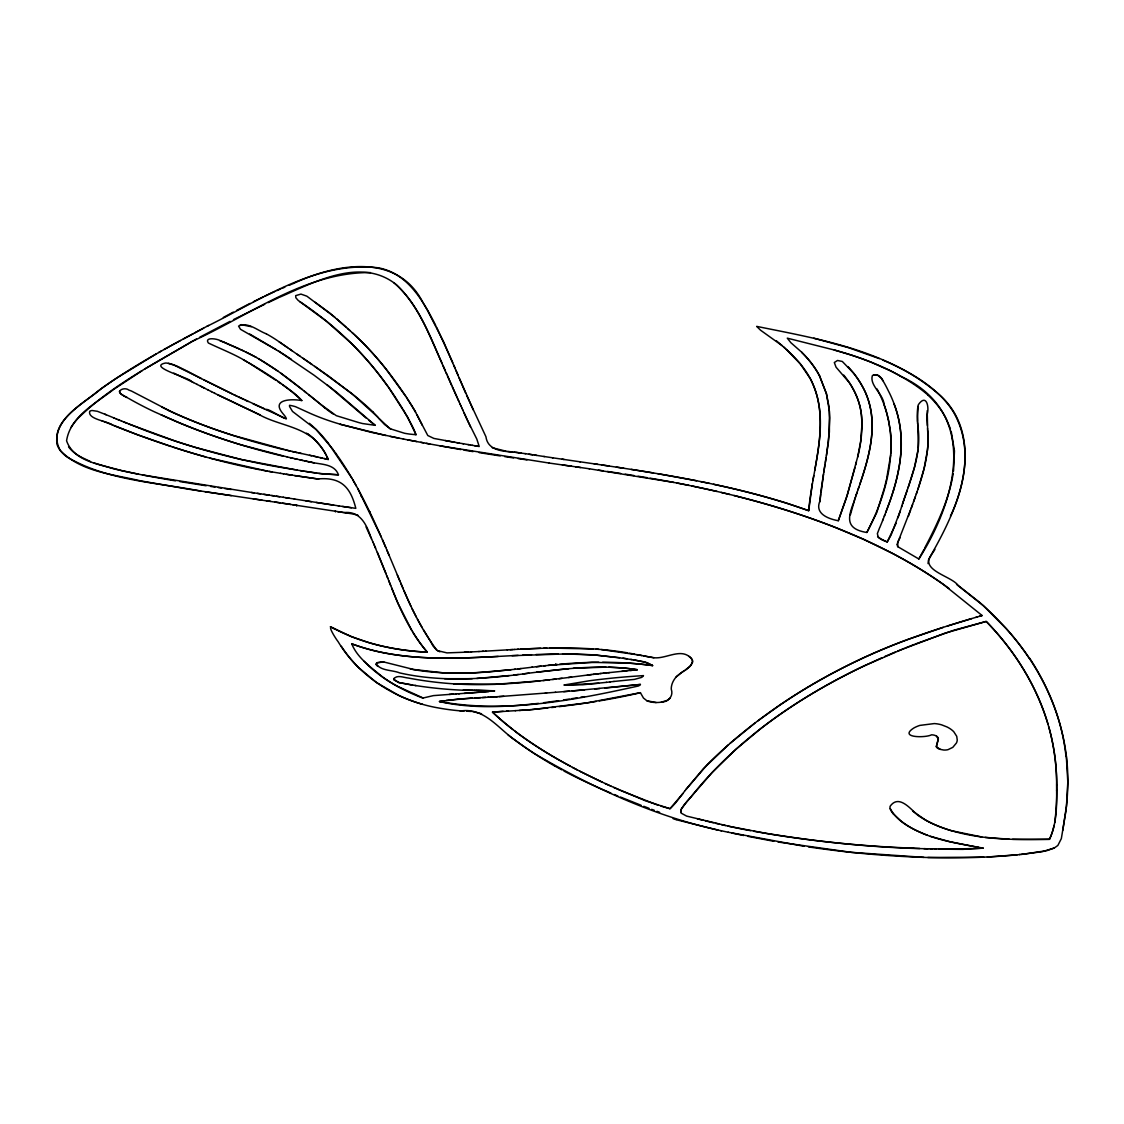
<?xml version="1.0" encoding="UTF-8"?>
<svg xmlns="http://www.w3.org/2000/svg" width="1124" height="1124" viewBox="0 0 1124 1124"><rect width="100%" height="100%" fill="white"/><g stroke="black" fill="none" stroke-linecap="round" stroke-linejoin="round"><path stroke-width="1.5" d="M1067.8 781.868L1066.311 756.199M1067.8 782.444L1066.465 806.063L1063.009 828.922M926.991 415.388L927.005 418.535M897.303 544.62L897.458 545.941A9.062 5.241 0 0 0 897.781 546.686L918.87 558.993L923.956 549.495M926.991 414.868C929.562 407.956 926.668 392.88 918.434 404.584A30.193 17.436 0 0 0 917.999 406.129L917.479 421.584M511.013 669.749L474.089 672.925L443.516 672.869L413.604 669.468L382.947 661.769L377.13 662.654A3.822 2.206 0 0 0 376.245 663.877C380.783 671.126 392.346 669.834 399.68 672.911C442.154 682.535 486.228 679.008 528.982 673.164M376.231 663.877L376.301 664.621M927.202 410.696L927.623 429.256M855.013 467.528L846.246 498.396L838.293 520.721C828.318 518.909 814.464 513.724 819.902 501.121M890.84 453.379L891.079 438.739A279.595 161.42 0 0 0 890.447 431.714L888.213 418.873M819.846 501.824L824.047 470.506M819.916 500.84L820.534 494.419M890.714 454.855L886.71 478.29M918.224 448.181L917.957 426.881M820.717 492.733L823.471 473.991M953.517 471.167L954.459 450.963L951.185 431.293M899.776 462.582C903.794 438.135 899.72 412.677 888.283 390.716A315.465 182.13 0 0 0 882.93 380.699L882.593 380.151M917.971 450.232L914.5 467.191L908.122 487.619M826.533 455.445L829.386 432.009L829.428 411.342L826.407 393.611L819.593 375.992L826.477 393.864L828.838 405.848L829.765 417.889L828.416 442.055L823.751 472.277M826.126 458.044L825.395 462.498M824.201 469.621L825.086 464.268M953.138 473.752C948.839 500.278 936.938 524.711 924.574 548.301M1054.748 822.599C1058.639 790.762 1057.375 757.857 1048.79 726.835M812.371 483.348L808.704 510.703C739.494 485.961 666.546 474.454 594.09 463.833M958.491 585.745L979.496 602.267A467.415 269.858 0 0 1 1000.402 622.373C1041.344 664.776 1068.348 722.044 1067.8 781.616A701.502 405.005 0 0 1 1065.721 812.188L1061.337 838.616L1057.853 845.459L1054.284 848.002L1047.062 850.573L1024.287 854.1M812.821 480.763L813.762 475.593M814.717 470.422C818.778 448.223 822.796 425.322 818.581 402.828A233.961 135.077 0 0 0 810.502 378.957L800.316 363.909L786.238 349.325M1062.925 829.315L1062.7 830.495M886.457 479.414L884.869 486.172M857.682 457.075L860.675 441.381L861.869 425.631A332.311 191.853 0 0 0 861.658 417.707A188.93 109.084 0 0 0 849.337 382.694L836.031 367.155L834.317 362.518L837.521 360.467L842.312 361.478L853.678 373.252A205.074 118.399 0 0 1 866.07 393.99C878.392 423.65 869.611 455.937 859.663 484.837M1054.2 825.241L1052.514 831.507A163.458 94.374 0 0 1 1049.451 839.319M882.509 379.996C880.809 376.287 876.341 373.28 872.379 375.585C869.274 385.476 883.605 394.173 884.096 404.738C899.481 446.931 886.976 494.251 866.857 532.495C845.698 529.081 847.454 518.094 853.945 501.88M850.404 514.75L854.676 499.548M884.588 487.31L876.762 512.572L866.927 532.383M122.109 394.749C115.308 390.801 124.666 386.53 128.979 390.154A28.676 16.565 0 0 1 131.508 391.068L169.092 410.611M855.673 464.971L856.432 461.992M539.927 680.891L495.375 684.305L453.745 683.842A227.821 131.536 0 0 1 408.616 678.081C403.994 677.744 396.561 674.217 393.709 679.205L398.57 682.465L416.006 685.612A253.026 146.078 0 0 0 463.2 690.22L473.021 690.305M681.06 809.758L681.256 813.172L686.609 816.094L731.457 826.871A444.163 256.427 0 0 0 747.263 830.046L750.537 830.664M893.524 490.219L890.208 500.405M854.254 500.882L856.066 495.333M901.841 505.997L898.034 517.785M900.296 510.844L891.107 534.968L887.258 541.923L885.431 541.22M901.574 506.84L902.825 502.976M855.055 498.382L855.462 497.117M902.46 504.114L903.738 500.25M902.923 502.681L907.349 489.853M918.027 488.968L924.139 468.413L927.469 450.064A302.792 174.81 0 0 0 928.059 439.456L927.581 428.666M855.828 496.049C864.3 471.153 873.826 445.371 871.873 418.62A224.547 129.639 0 0 0 866.098 393.99M856.123 495.15L857.148 492.172M903.837 499.941C911.564 477.222 921.118 453.717 918.224 429.228M857.991 489.741L858.834 487.282M916.271 494.082L917.156 491.525M890.039 500.911L883.155 519.26M890.166 500.545C901.069 469.804 906.478 434.904 893.959 403.783M908.332 516.408L908.979 514.581M909.288 513.668L910.595 510.001M889.758 501.683L885.698 512.699M915.372 496.639L913.559 501.74M911.255 508.16C920.163 483.278 930.082 457.398 927.693 430.464M911.704 506.91L897.697 542.695L897.781 546.686M911.915 506.334L912.562 504.493M896.095 523.264L887.258 541.923L884.799 540.981M884.321 516.267L884.897 514.778M882.649 520.538L879.923 527.198M882.565 520.749L883.267 518.965M838.293 520.721L847.566 494.167L858.132 455.178A406.087 234.452 0 0 0 861.996 423.495M958.224 585.548C952.042 576.514 923.563 571.343 929.534 557.743C954.192 514.75 980.493 460.264 953.812 412.62A169.176 97.676 0 0 0 940.437 395.803C924.097 379.94 903.808 368.967 883.014 360.144M950.497 516.014C968.733 477.742 974.747 425.729 939.369 394.777C889.098 350.533 820.225 339.293 756.691 326.382L760.541 330.203L782.149 345.672M900.085 537.553L899.326 539.169M1012.541 839.333L1049.437 839.319C1056.672 824.075 1056.785 806.807 1056.616 790.284M879.572 527.887L877.366 533.619L878.237 537.328M898.807 540.194L898.638 540.504A34.324 19.825 0 0 0 897.163 544.606M681.397 808.943L687.157 801.286M918.87 558.993C956.51 499.688 980.016 413.225 901.308 376.554A236.152 136.341 0 0 0 891.248 371.187L871.114 362.195A258.042 148.986 0 0 0 834.149 349.971L787.292 338.155L790.875 342.708L801.693 352.219M113.285 389.691C95.512 403.46 70.278 416.554 66.569 440.763C73.959 462.329 102.706 464.788 121.603 470.689C139.474 474.567 157.472 477.826 175.499 480.861M931.656 554.399L928.452 560.075L928.045 563.588M932.161 553.654L934.114 550.732A46.772 27.004 0 0 0 934.887 549.397M532.13 709.581L587.459 702.809L640.399 692.679L643.462 698.046L646.862 700.73A14.261 8.233 0 0 0 655.418 702.472A18.251 10.537 0 0 0 661.362 702.149C668.232 702.064 673.697 696.079 671.295 689.293A34.17 19.726 0 0 1 671.281 688.029A47.152 27.215 0 0 1 676.255 676.859M685.106 790.579L675.791 802.62A134.95 77.907 0 0 1 670.002 808.704L661.038 806.161M685.19 790.453L703.413 768.647L728.507 744.734M685.963 789.413L707.347 764.573A565.063 326.227 0 0 1 720.667 751.745C774.211 702.865 837.872 665.661 905.635 640.259M682.886 793.6L669.988 808.704L645.513 800.822L610.641 786.027M882.157 657.666L861.841 666.996A621.727 358.949 0 0 0 760.498 728.83L735.883 749.315L712.138 772.497L684.193 804.714L681.313 809.125L680.919 812.582M687.495 800.934L690.824 797.169A655.166 378.254 0 0 1 728.296 756.382A622.106 359.174 0 0 1 864.707 665.619L904.258 648.408M670.227 698.13L667.235 700.378L661.291 702.163M730.122 743.315L754.822 723.154M376.821 662.893L383.776 661.896M757.604 721.032L780.688 704.467M98.42 390.716C81.841 404.654 53.84 418.901 56.959 444.121A47.911 27.664 0 0 0 60.274 450.485C80.773 471.841 112.822 474.258 140.177 480.791M98.912 390.365L99.881 389.663A598.909 345.785 0 0 1 117.261 377.692L156.039 354.032M680.807 673.037L676.212 676.845L682.071 672.166M685.134 670.101L690.178 666.153L692.581 662.261A11.718 6.772 0 0 0 692.258 659.802C682.465 646.061 666.068 659.718 653.241 657.638M114.03 389.171L141.975 370.765M681.509 672.545C686.862 669.553 698.004 662.078 689.04 656.36M682.942 671.576L683.673 671.084M145.052 368.841L196.405 339.026M158.723 352.5L161.42 350.983M164.118 349.466L180.5 340.488M206.914 326.367C260.501 300.178 315.9 260.726 378.296 267.807M208.643 325.426C172.028 344.942 135.175 364.373 101.371 388.581C84.3 403.418 45.101 422.835 60.274 450.485A54.879 31.683 0 0 0 66.92 456.934C107.173 480.636 155.8 482.266 200.76 491.09M200.325 329.922L203.627 328.138M223.367 317.446L233.286 312.135M199.721 337.228L230.083 321.352M199.777 330.217L194.845 332.845M183.254 339.012L193.202 333.73M266.332 333.828C257.86 330.765 247.828 321.45 238.569 326.101L240.494 329.29L278.808 351.278L313.961 375.149L336.104 391.798L375.191 425.322L362.49 423.537A139.826 80.731 0 0 0 358.935 422.624L336.273 415.669L320.185 404.022M236.616 310.379L250.048 303.424M233.511 319.609L264.702 304.295M253.448 301.71L263.016 297.031M268.2 302.623L278.724 297.649M264.955 296.104L274.776 291.566M279.412 297.326C313.779 282.475 359.61 257.284 394.608 283.304M276.771 290.666L280.789 288.91M1054.284 848.002L1042.355 851.669L1021.21 854.381M884.743 656.528L895.196 652.089M282.812 288.039L284.836 287.168M289.318 285.271L290.863 284.625M292.437 283.965C334.826 263.845 397.418 251.551 423.172 303.03M897.837 651.007L944.919 633.163L986.198 621.432C1014.241 650.36 1036.679 685.359 1048.032 724.207M905.382 647.958L909.892 646.159M911.016 645.724L914.444 644.375M915.582 643.926L953.784 630.255L986.198 621.432C1028.699 664.663 1057.417 723.519 1056.588 784.917M906.815 639.823L943.247 627.347M947.279 626.068L971.712 618.607M979.369 616.345L982.123 615.531L943.275 584.339A494.054 285.243 0 0 0 892.681 553.5L864.525 539.731L834.865 527.24A604.909 349.241 0 0 0 738.159 496.625M982.123 615.531C937.781 628.358 893.678 642.745 852.189 663.188A611.189 352.866 0 0 0 780.759 704.495M975.829 617.385L977.402 616.921M873.39 375.149L877.858 375.261L881.3 378.156A36.249 20.934 0 0 1 882.101 379.322L882.916 380.699M599.204 700.926L605.246 699.887A396.435 228.889 0 0 0 640.413 692.707M443.938 700.744L439.456 701.517C505.631 713.614 573.816 700.28 638.601 685.949A10.58 6.112 0 0 0 640.399 684.446L572.271 690.937M580.757 697.245L584.48 696.627M576.977 697.849L571.273 698.763M569.348 699.058L563.531 699.957M558.586 700.688L543.538 702.739M446.228 700.407L472.445 698.046M591.561 674.526C547.388 680.217 502.92 686.497 458.255 684.109M568.421 677.505L571.582 677.098M587.416 675.046L601.27 673.445M522.913 673.908C560.778 669.23 599.289 663.806 637.336 669.721L602.998 673.262M558.923 678.685L562.084 678.292M536.668 672.208L568.716 668.682M559.106 706.673L574.252 704.72A525.99 303.677 0 0 0 596.17 701.432M517.672 668.963L532.439 667.178M606.215 682.38L610.29 681.889M610.065 681.917L614.041 681.439M514.342 669.356L521.1 668.555M531.722 667.263L545.772 665.633M513.71 675.032L518.319 674.47M552.601 679.458L555.762 679.079M606.496 682.338L582.766 684.755L563.897 685.022L589.201 680.793A433.738 250.413 0 0 1 640.034 675.847L643.462 675.608A8.079 4.665 0 0 1 641.425 677.477L634.4 679.388L613.873 681.453M536.401 666.715L541.08 666.167M592.952 674.372L594.329 674.203M515.424 669.23L486.945 672.138L462.638 673.248M549.425 679.823L543.089 680.54M551.561 707.558L555.326 707.122M633.88 670.115L635.608 669.918M491.82 691.232L494.532 690.923L477.841 690.291M538.466 703.357C509.074 706.743 479.091 708.513 449.769 703.61A108.199 62.466 0 0 1 439.456 701.517L459.056 698.973L489.081 697.189M509.088 675.566L476.815 678.46M595.72 674.049L598.488 673.74M494.532 690.923L458.676 693.775M598.811 683.252L564.726 685.064M640.399 684.446L604.923 688.071M543.791 665.858L557.42 664.453M630.423 670.494L632.152 670.311M547.795 707.98L526.959 710.003M548.119 665.38L591.898 662.373L628.274 663.104A209.162 120.76 0 0 1 652.637 665.591L644.361 661.853L622.949 658.158M599.879 673.585L604.038 673.15M605.429 673.009L606.819 672.869M626.953 670.859L621.755 671.393M608.21 672.728L609.601 672.588M488.757 691.541L468.272 693.157M1012.584 855.139L987.364 857.008M594.751 688.998L599.837 688.548M1013.483 855.055L1017.248 854.732M1023.247 854.198C978.161 859.017 932.667 858.638 887.468 855.49M559.682 664.256L564.206 663.863A285.412 164.778 0 0 1 598.769 662.233M531.385 709.651L515.171 710.677M1019.201 854.549L1020.199 854.465M584.564 689.897L563.728 691.639M569.278 691.176L555.172 692.314M545.266 693.101L555.621 692.286M498.986 696.627L546.615 692.988M573.296 668.302L605.906 667.122M449.235 694.407L456.513 693.915M503.833 696.29L487.802 697.259M453.576 694.112L433.428 695.615L423.13 697.99L397.25 686.188A166.928 96.369 0 0 1 382.722 677.098C371.341 667.516 357.418 658.088 351.728 643.799A140.303 80.998 0 0 0 377.116 651.428C423.411 661.811 471.223 657.681 518.136 655.376M526.215 710.059L523.995 710.199M455.908 693.944L459.449 693.719M464.226 693.41L466.994 693.241M503.131 711.295L492.495 712.124C526.369 743.863 567.662 766.385 609.615 785.564M495.712 696.838L497.356 696.74M523.25 710.242L521.761 710.326M485.554 651.147L507.584 649.855M482.379 651.33L485.975 651.119M507.163 649.883L514.792 649.447M478.768 651.527L483.432 651.26M510.127 649.7L513.092 649.546M479.189 651.513L470.717 651.962M514.581 649.461L518.389 649.25M494.068 696.922L490.752 697.105M517.546 649.293L540.616 648.281M468.596 652.075L446.987 652.889L437.433 650.641M519.232 710.466L521.03 710.368M520.51 649.138C556.211 647.382 592.306 646.876 627.656 652.861M467.963 652.117L471.56 651.92M512.052 655.685L568.983 653.831M474.876 697.906L480.693 697.611M506.699 711.099L508.484 711M464.353 652.285L466.474 652.187M498.199 656.444C449.263 658.917 398.458 661.193 351.728 643.799M522.618 655.137L531.554 654.716M482.379 697.526L485.737 697.358M515.649 710.649L492.495 712.124A378.184 218.351 0 0 0 512.895 729.56M983.851 857.176L927.82 857.486M536.008 654.519L558.164 653.873M472.206 678.699L444.584 678.713M543.721 648.197L546.826 648.112M1049.437 839.319C1011.867 840.021 972.906 840.049 937.486 825.817A109.885 63.45 0 0 1 925.628 820.113M549.945 648.056L593.36 648.955M461.388 673.248L452.635 673.192M562.576 653.831L595.2 654.997L627.052 658.776M474.103 690.305L476.955 690.305M474.988 690.305L464.479 690.206M475.972 690.305L492.593 690.74M311.559 462.329C321.028 464.549 334.488 463.706 338.464 474.792L318.668 473.429M338.464 474.792L322.574 473.892L300.361 470.605M569.545 653.831L593.008 654.828L619.549 657.666M938.484 849.168L962.846 849.365L983.135 848.156C956.44 843.056 927.988 839.614 904.989 823.934A156.264 90.215 0 0 1 900.83 820.843L893.201 813.776M608.772 667.178L623.075 667.979A123.795 71.472 0 0 1 637.35 669.707M463.987 690.192L463.2 690.164M656.163 702.556L646.862 700.73M934.297 849.041L936.39 849.112M930.138 848.887L932.217 848.971M923.844 857.359L851.261 852.343L778.061 842.031M928.059 848.817L923.914 848.648M913.615 848.255L919.769 848.48M464.043 711.085L460.011 710.846A33.762 19.487 0 0 0 461.093 710.93C483.475 707.698 497.328 727.13 513.401 738.974M466.797 711.197L471.434 711.45M1009.197 839.207L985.228 837.394M457.693 684.08L453.745 683.842M370.442 272.584C304.969 272.022 249.486 315.493 192.148 341.359C152.794 364.612 110.869 386.024 77.992 418.339A128.586 74.24 0 0 0 70.967 427.542M886.934 855.462L883.689 855.224A601.958 347.541 0 0 1 821.532 848.761L808.423 846.934M388.96 387.963L407.619 417.074L415.992 434.735L409.74 434.103A67.665 39.073 0 0 1 404.514 433.26L390.098 428.75L378.802 418.353M596.057 649.138L598.741 649.335M601.438 649.56L639.303 655.081M472.572 711.534L481.536 713.74M514.778 452.213C503.608 451.342 487.774 450.893 485.947 436.758L466.572 395.17M512.263 451.946L507.669 451.412M514.132 452.143L525.611 453.703M515.776 452.326L516.759 452.438M317.713 478.95C341.05 476.829 350.477 487.099 355.816 508.357L338.169 505.814M517.237 452.494L518.6 452.663M318.78 479.091L286.17 474.258M317.474 478.922L294.657 475.635M342.581 512.404L343.312 512.502M346.248 512.895L292.83 504.76M341.865 512.305L337.734 511.715M344.084 512.6C360.13 510.746 366.677 524.739 370.892 537.469M506.123 451.216L492.27 447.745M316.87 473.19L305.531 471.476M412.592 685.148L399.118 682.633L393.92 679.908A4.173 2.403 0 0 1 393.92 678.39M981.716 836.959L951.143 830.65A112.049 64.686 0 0 1 941.533 827.419A104.715 60.457 0 0 1 917.971 815.364C910.651 809.238 899.031 793.895 890.166 806.203A12.94 7.475 0 0 0 890.053 808.17C897.233 822.375 913.517 829.681 927.609 835.357M548.962 463.032L571.638 466.249M580.588 467.528L562.323 464.914M549.299 463.074L440.046 445.863M351.39 507.739L342.581 506.46M414.953 685.457L416.006 685.612M579.787 461.767L597.799 464.367M575.671 466.825L589.51 468.806M601.523 464.914L608.955 465.996M562.098 459.182L580.377 461.852M589.018 468.736L673.782 482.407M518.038 458.578L526.959 459.885M231.319 495.628L205.116 491.75M253.195 498.817L261.934 500.096M552.348 457.749L564.107 459.477M598.432 470.113L602.9 470.773M254.038 492.874L142.369 474.932M224.744 488.547L231.249 489.516M251.397 492.481L269.353 495.164M266.304 500.742L270.673 501.388M543.833 456.47L552.966 457.833M504.662 456.597L513.57 457.918M257.298 493.366L260.557 493.843M218.239 487.577L221.484 488.069M263.803 494.321L283.684 497.356M339.125 505.955L294.221 499M616.388 467.106L623.82 468.23M534.715 455.094L544.522 456.583M607.353 471.434L620.701 473.457M210.581 486.425L214.979 487.099M333.772 505.154L316.181 502.456M275.043 502.035L280.438 502.849M536.696 455.403L524.964 453.604M528.87 454.208L532.776 454.798M500.208 455.923L479.133 452.621M271.657 495.515L273.947 495.853M282.503 503.159L290.765 504.437M804.067 846.274L728.183 832.238M276.251 496.218L279.693 496.738M206.184 485.765L179.868 481.592M631.238 469.382L653.494 472.965M283.15 497.272L289.233 498.227M285.44 497.637L294.769 499.084M305.84 500.826L311.39 501.697M295.921 505.238L188.579 489.207L140.331 480.819M633.514 659.802L634.245 659.914M625.155 474.145L634.02 475.55M630.789 659.366L632.124 659.577M292.38 475.269L283.332 473.794M638.039 476.197L647.396 477.728M635.032 660.041L647.326 662.724L652.637 665.591A216.005 124.708 0 0 0 602.619 662.275M473.049 451.623L463.945 450.106M280.508 473.33L283.655 473.85M268.945 471.406L280.747 473.373M653.887 657.737L650.684 657.203M294.685 469.635L241.196 459.491L195.717 447.521A547.163 315.9 0 0 1 144.462 430.141L121.364 420.98M304.168 471.251L296.034 469.874M652.594 657.526L636.591 654.547M650.051 478.178C723.491 490.64 796.396 509.144 864.525 539.731M297.242 470.071L288.053 468.553A428.848 247.603 0 0 1 258.169 463.158L243.346 459.983A517.883 298.998 0 0 1 174.993 440.959L129.007 424.071M657.821 473.696L696.543 480.763M462.835 443.671L468.722 444.683M463.481 443.783L454.475 442.238M467.991 444.556L470.689 445.02M470.239 444.949L472.656 445.357M456.723 442.631L458.971 443.011M472.502 445.329L479.231 446.523L476.815 439.077L467.317 419.997M460.91 449.586L426.305 443.348M272.022 471.925L261.288 470.029M474.609 445.694L475.761 445.905M454.995 442.322L433.878 438.43L427.794 435.522L414.742 410.653L406.509 397.46M476.056 445.947L478.079 446.312M267.414 471.139L209.879 458.128M650.051 657.09L648.141 656.753M976.517 846.99L978.737 847.384M980.943 847.777L983.135 848.156C906.464 851.444 829.4 844.293 753.825 831.268M453.028 441.971L445.23 440.552M974.297 846.597L949.836 841.707L930.349 836.312M188.663 371.847L176.524 365.89L167.785 363.221A9.709 5.606 0 0 0 165.551 363.024C146.57 366.831 190.49 378.029 191.726 381.682M773.748 841.272L747.994 836.368M429.789 443.98L407.661 439.863M647.508 656.641L645.612 656.29M420.798 442.322L423.551 442.842M629.454 653.199L634.821 654.21M416.751 441.577L403.291 439.02M644.979 656.163L643.729 655.924M259.756 469.748L253.645 468.553M676.845 482.983L689.012 485.371M640.16 655.236L641.944 655.587M403.699 439.105L371.426 432.361L340.249 424.282L385.883 435.522M138.659 474.216L114.381 469.003L94.275 463.032M314.242 462.863L307.807 461.557M398.922 438.163L390.211 436.421M311.025 462.217L309.409 461.894M700.8 481.62L709.3 483.362M252.127 468.244C204.835 458.452 158.695 443.558 113.889 425.617M743.723 835.511L737.808 834.275M692.033 485.989L716.986 491.427M308.875 461.781L292.858 458.255M307.274 461.444L304.253 460.812M720.709 830.65L728.436 832.294M736.318 833.966L731.893 833.024M721.467 830.819C655.39 816.684 592.699 787.741 534.56 753.698A497.932 287.477 0 0 1 508.09 734.913M717.983 830.074L676.634 819.817M713.529 484.261L721.959 486.102A538.48 310.884 0 0 1 787.545 503.426L808.704 510.703C812.385 465.743 833.306 416.484 807.749 374.208C799.656 361.141 788.191 350.604 776.459 340.881M299.125 453.042L301.218 453.492M309.564 455.276L311.657 455.74M297.045 452.593L292.142 451.511M313.737 456.189L328.264 459.477L326.761 456.119M727.593 826.028L767.509 833.657A679.121 392.093 0 0 0 913.629 848.17M378.493 267.849C407.829 273.399 423.355 301.148 435.733 325.496M317.839 457.089L285.117 449.923M302.848 460.503L300.024 459.885M290.737 451.202L231.853 435.058M725.556 825.578L721.482 824.665M319.989 457.566L322.068 458.03M297.214 459.252L294.418 458.62M293.013 458.297L287.084 456.92M290.217 457.651L291.608 457.974M719.444 824.201L715.398 823.26M324.133 458.508L328.264 459.477L325.005 452.874A145.165 83.808 0 0 0 321.394 447.38C307.161 426.347 279.216 426.137 258.675 414.334M287.421 457.004L241.772 445.034A507.177 292.816 0 0 1 177.381 422.006L154.452 411.848A355.606 205.313 0 0 1 128.333 398.233M283.712 449.6C241.899 439.386 200.55 426.263 161.912 407.113M721.257 492.424L729.757 494.462M713.375 822.782L705.31 820.829M813.804 338.169L848.578 347.695L879.347 358.626M940.071 749.329L943.514 750.003A8.205 4.735 0 0 0 948.038 749.652L952.801 747.362L956.412 743.02A22.817 13.179 0 0 0 957.241 740.014L956.735 736.332L953.784 731.738A29.927 17.282 0 0 0 947.026 726.961L941.673 724.868A20.71 11.957 0 0 0 934.339 723.575L919.868 725.401A28.381 16.382 0 0 0 913.798 728.029C898.174 737.976 925.712 737.976 931.501 734.829A6.885 3.976 0 0 1 936.461 736.108L938.371 739.114L936.348 746.743A5.775 3.33 0 0 0 937.88 748.401L940.071 749.329L936.292 746.561L938.329 738.51A6.899 3.99 0 0 0 936.475 736.108M703.315 820.337L697.33 818.82M734 495.501L738.215 496.555M834.149 349.971L851.655 355.184M201.674 455.838L205.762 456.99M676.156 819.677L673.093 818.679M172.941 447.043L181.484 449.783A597.645 345.04 0 0 0 201.674 455.838M171.241 446.495L137.676 434.819L103.942 421.556M658.102 805.234L620.954 790.664M220.613 340.895C217.466 338.619 204.076 336.779 208.333 342.975C221.287 349.241 234.93 354.299 247.21 361.97M219.925 340.642L224.013 342.174M220.964 341.022L243.936 351.067M656.978 811.317L659.633 812.315M651.667 809.322L654.323 810.32M649.026 808.311L643.757 806.301M885.122 541.108L878.518 537.637M884.588 540.897L881.483 539.59M641.144 805.29L620.448 797.056M439.877 651.808L436.688 650.093L433.372 646.37M224.35 342.314L239.286 348.862M251.27 326.691L241.337 324.667A4.622 2.669 0 0 0 240.1 325.033M112.779 425.167C107.37 420.952 87.517 419.392 89.709 411.314A3.723 2.15 0 0 1 92.196 410.513L97.381 411.3L106.148 414.728M127.279 423.383L123.5 421.851M121.617 421.079L115.969 418.76M117.851 419.533L119.734 420.306M113.763 417.861L116.292 418.901M104.925 414.222L114.086 417.988M101.736 420.657L102.832 421.107M614.392 794.542L617.891 796.003M264.407 408.729L233.933 394.763M266.093 409.431C269.999 408.504 294.572 426.994 282.967 413.674C270.406 398.894 292.338 398.781 301.752 400.58C286.437 385.813 268.088 374.278 249.837 363.417M260.206 414.995L214.529 393.217M90.566 461.613L80.507 456.836M610.908 793.08L600.553 788.612A537.37 310.252 0 0 1 563.911 771.008M258.52 414.278L217.789 394.861M173.813 373.154L193.483 382.567M617.835 789.273L619.914 790.2M253.026 403.811L286.451 418.845M616.795 788.795L613.704 787.404M611.217 786.28L605.049 783.484M602.492 782.304L579.886 771.261M245.257 400.158L248.095 401.507M240.55 349.466L256.384 357.446M243.838 399.484L238.176 396.8M236.757 396.112L173.18 364.64A29.238 16.874 0 0 0 168.502 363.333M232.513 394.088L203.781 379.856M245.468 351.798C272.275 364.64 295.205 383.874 318.233 402.35M208.151 389.986L203.964 387.864M891.248 371.187L900.436 376.062M204.751 388.272L196.981 384.338M193.342 382.483L197.15 384.422M203.641 387.71L200.465 386.108M208.01 389.916L211.551 391.7M211.27 391.559L214.965 393.428M201.379 378.605L189.535 372.325M577.413 769.996L572.509 767.411M333.744 628.583C325.215 622.401 336.315 639.584 338.029 641.537C359.568 677.238 397.685 700.94 438.43 707.951A140.233 80.97 0 0 0 460.011 710.832M125.762 396.842L125.354 396.632A57.001 32.905 0 0 1 123.682 395.718L122.488 394.988M126.956 397.474C129.822 398.669 119.931 394.763 119.495 391.897A5.592 3.231 0 0 1 119.425 391.194M330.315 626.728L351.475 636.662L368.883 642.633A152.457 88.023 0 0 0 427.218 652.061C411.173 633.304 400.523 610.725 391.602 587.908M561.916 769.912L555.284 766.259M880.893 539.295L877.605 536.317M248.348 362.602L276.068 380.39M248.769 362.841L243.444 359.849M249.725 334.039L276.237 349.676M925.628 820.113L912.646 811.121M306.487 433.19L308.102 434.159M258.478 358.64L278.26 371.37M390.899 429.199L384.534 424.493L377.945 417.355M278.345 350.983L284.709 355.015M285.131 355.282L291.453 359.413M334.924 317.277L306.866 296.188L300.951 294.095L295.682 295.626L295.851 297.734L298.183 300.431L326.424 321.225L351.348 343.34A574.448 331.65 0 0 1 380.165 376.09L388.117 386.782M315.029 302.216L329.936 313.175L350.014 330.653M277.698 381.486L280.972 383.691M297.172 354.243L300.108 356.252M303.044 358.261L311.826 364.288M292.338 350.927L289.5 348.974M282.602 384.815L290.54 390.464A109 62.93 0 0 1 301.85 400.551M287.618 347.667L282.897 344.408M266.332 333.828A161.168 93.053 0 0 1 279.131 341.794L328.489 376.006L355.395 396.477A452.846 261.456 0 0 1 373.308 412.283M314.734 366.312L351.91 393.653L377.524 416.863M281.955 343.761L279.131 341.794M956.538 584.368L983.444 605.766L1006.247 628.695A526.201 303.803 0 0 1 1026.479 654.196L1029.233 658.186M280.522 372.985L302.201 389.55M327.098 384.773L366.185 418.1M375.191 425.322L373.758 424.226M514.581 730.867L516.281 732.174M373.519 424.043L368.77 420.25M308.51 394.524L318.949 402.968M304.309 391.222L306.416 392.88M436.899 650.262C425.799 635.51 416.779 618.706 408.883 601.888M325.019 408.068L318.78 402.813M393.807 282.658L396.561 284.976M395.002 283.641C418.479 304.365 429.073 335.163 441.887 362.785M336.54 318.668L346.009 327.028M783.526 346.894L784.889 348.103M396.941 285.313C421.95 309.226 432.628 343.593 446.79 374.25M347.555 328.419L353.934 334.235M352.163 332.606C374.98 353.315 394.032 377.804 410.583 403.713A299.658 172.998 0 0 1 413.548 408.56L415.627 412.241M354.819 335.064L365.792 345.869A577.596 333.463 0 0 1 386.192 369.318L405.68 396.21M373.28 412.283L378.212 417.664M333.224 449.614L316.027 429.452L292.521 411.454L289.585 406.565L289.514 405.3L291.158 405.595A28.437 16.41 0 0 1 295.57 406.719L310.196 413.365A186.331 107.581 0 0 0 340.305 424.226M327.716 442.336L351.798 478.051M333.983 450.654L334.727 451.707M335.458 452.747L337.636 455.88M338.352 456.92C367.787 499.449 385.757 548.301 406.045 595.509M396.927 399.807C375.43 366.045 347.597 336.441 315.423 312.655A381.191 220.079 0 0 0 299.771 301.611M397.741 401.071L402.575 408.672M412.606 631.843L415.22 635.973A315.83 182.341 0 0 0 427.19 652.061M423.453 629.819L430.703 641.565M403.376 409.951L412.592 426.544M433.021 645.822L432.67 645.26A90.707 52.364 0 0 1 431.841 643.785L430.913 642.001M423.608 303.747L426.853 309.255M411.763 630.452L397.84 603.012L374.264 545.112M422.188 627.712L417.411 619.226M352.641 479.498L356.35 486.004M427.232 309.915L443.615 341.794L465.757 393.33M326.143 454.911L325.454 453.674A144.476 83.415 0 0 0 321.239 447.169L314.748 439.596A60.401 34.872 0 0 0 308.159 434.131M357.755 488.533L381.317 537.146M416.962 414.7L421.598 423.888M416.273 617.09L411.974 608.52M436.646 327.295L452.761 362.645M421.851 424.408L422.273 425.279M470.478 426.839L464.198 413.154M410.948 606.37L404.078 590.943M366.073 526.959L371.58 539M473.274 409.923L459.154 377.833M456.499 396.14L452.326 386.937M466.277 417.721L466.797 418.859M456.934 397.095L457.37 398.051M465.238 415.444L465.757 416.582M457.805 399.006L460.404 404.752M413.014 427.457L414.208 430.183A216.946 125.256 0 0 1 415.992 434.735M459.013 401.661L446.144 372.761M462.652 409.726L464.69 414.25M459.955 403.755L460.91 405.862M461.852 407.956L462.793 410.049M408.616 601.312L407.829 599.57M460.84 405.722L462.133 408.588M407.576 598.994L406.298 596.085M371.496 538.817L372.999 542.204M451.623 385.349L447.464 375.838M372.929 542.063L373.744 543.904M373.604 543.58L374.489 545.604M374.938 546.643L375.599 548.175M382.441 539.717L385.771 547.458M445.427 371.061L442.982 365.342M403.221 588.948L400.678 582.949M386.867 550.029L389.044 555.2M453.829 365.174L454.897 367.703M377.439 552.404L386.01 573.577M455.965 370.232L458.086 375.304M397.32 574.954L399.835 580.953M390.66 585.52L388.792 580.729M386.937 575.952L387.864 578.34M950.426 428.876L946.478 419.336A160.493 92.66 0 0 0 927.707 394.917M918.153 428.694L917.746 424.858M917.858 425.954L917.268 416.484A185.867 107.3 0 0 1 917.901 406.509M917.549 422.512L917.662 423.973M927.356 425.434L927.019 419.055M861.869 423.495L861.658 417.707A187.961 108.522 0 0 0 843.717 375.079M1056.616 790.509L1056.588 785.044M555.734 663.82L555.734 665.001M370.091 511.884L370.091 513.064M360.916 494.813L360.916 495.993M335.416 510.703L335.416 511.884M296.652 504.817L296.652 505.997M519.035 452.719A46.885 27.074 0 0 1 521.058 453M346.206 513.008A42.459 24.517 0 0 1 357.98 515.256M427.19 652.201A154.859 89.414 0 0 1 333.94 628.457M341.331 646.286A246.451 142.284 0 0 0 358.556 667.6L376.582 682.619L398.767 695.433A129.077 74.521 0 0 0 422.455 704.27M848.044 366.649A211.228 121.954 0 0 1 866.14 393.976M876.987 388.918A282.152 162.896 0 0 1 888.044 418.887M900.324 376.133A188.059 108.578 0 0 1 927.792 394.875M851.613 355.226A240.915 139.095 0 0 1 891.304 371.145M309.353 423.327A206.479 119.214 0 0 1 327.576 442.392M864.468 539.773A494.279 285.37 0 0 1 949.204 588.611M893.257 813.762A35.813 20.682 0 0 1 890.138 808.83M283.136 456.161A502.161 289.922 0 0 1 160.957 414.714M333.364 414.124A106.12 61.272 0 0 1 325.061 408.054M80.591 456.794A50.945 29.407 0 0 1 68.55 446.832M422.961 698.13A179.166 103.436 0 0 1 364.148 661.305M377.945 666.392A7.165 4.145 0 0 1 376.259 664.635M451.384 673.065A145.193 83.822 0 0 1 410.274 669.005M555.228 766.301A459.899 265.517 0 0 1 513.485 738.932M1029.57 658.116A579.745 334.713 0 0 1 1065.974 756.213M899.846 462.582A542.414 313.16 0 0 1 893.468 490.219M570.177 766.048A483.418 279.103 0 0 1 516.169 732.216M231.937 434.988A422.694 244.048 0 0 1 168.965 410.71M819.27 375.374L819.256 375.332A190.532 109.997 0 0 0 801.637 352.233A190.012 109.702 0 0 1 819.635 376.02L819.27 375.374"/></g></svg>
